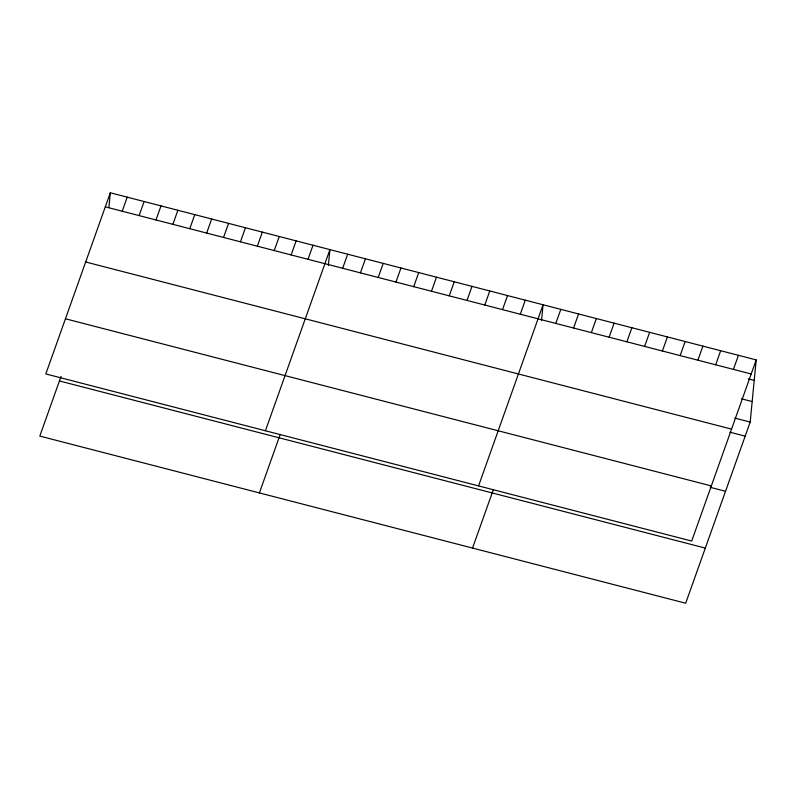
<?xml version="1.0" encoding="UTF-8"?>
<svg xmlns="http://www.w3.org/2000/svg" width="796" height="796" viewBox="0 0 796 796"><rect width="100%" height="100%" fill="white"/><g stroke="black" fill="none" stroke-linecap="round" stroke-linejoin="round"><path stroke-width="1.19" d="M108.883 207.597L110.316 192.781L756.2 359.911L750.18 422.069L685.684 603.219L39.8 436.089L61.053 376.409M328.37 265.556L329.922 249.606L265.416 430.755M541.519 320.718L543.061 304.759L478.555 485.908M110.316 192.781L45.82 373.931L691.694 541.061L756.2 359.911M122.206 211.219L127.211 197.149M139.091 215.597L144.106 201.527M155.986 219.965L160.991 205.895M172.881 224.333L177.886 210.263M189.766 228.711L194.781 214.641M206.661 233.079L211.676 219.009M223.557 237.447L228.561 223.377M240.452 241.825L245.457 227.746M257.337 246.193L262.352 232.124M274.232 250.561L279.247 236.492M291.127 254.939L296.132 240.86M308.012 259.307L313.027 245.238M259.397 492.913L280.242 434.367M342.668 268.272L347.683 254.203M360.429 272.869L365.444 258.8M378.19 277.466L383.204 263.396M395.96 282.063L400.965 267.993M413.721 286.66L418.726 272.59M431.482 291.256L436.487 277.187M449.243 295.853L454.247 281.784M467.003 300.45L472.008 286.371M484.764 305.037L489.779 290.968M502.525 309.634L507.54 295.565M520.285 314.231L525.3 300.162M472.535 548.066L493.391 489.52M555.807 323.425L560.822 309.355M573.568 328.022L578.583 313.952M591.338 332.619L596.343 318.549M609.099 337.215L614.104 323.146M626.86 341.812L631.865 327.743M644.621 346.409L649.626 332.34M662.381 351.006L667.396 336.937M680.142 355.603L685.157 341.534M697.903 360.2L702.918 346.121M715.664 364.787L720.678 350.718M733.424 369.384L738.439 355.315M105.311 206.851L751.185 373.981M748.29 378.896L754.21 380.428M741.514 398.806L752.17 401.562M734.788 418.089L750.18 422.069M85.679 261.983L731.554 429.124M729.783 432.158L745.175 436.148M65.451 318.788L711.325 485.928M710.151 487.291L725.544 491.281M59.431 380.956L705.316 548.086"/></g></svg>
